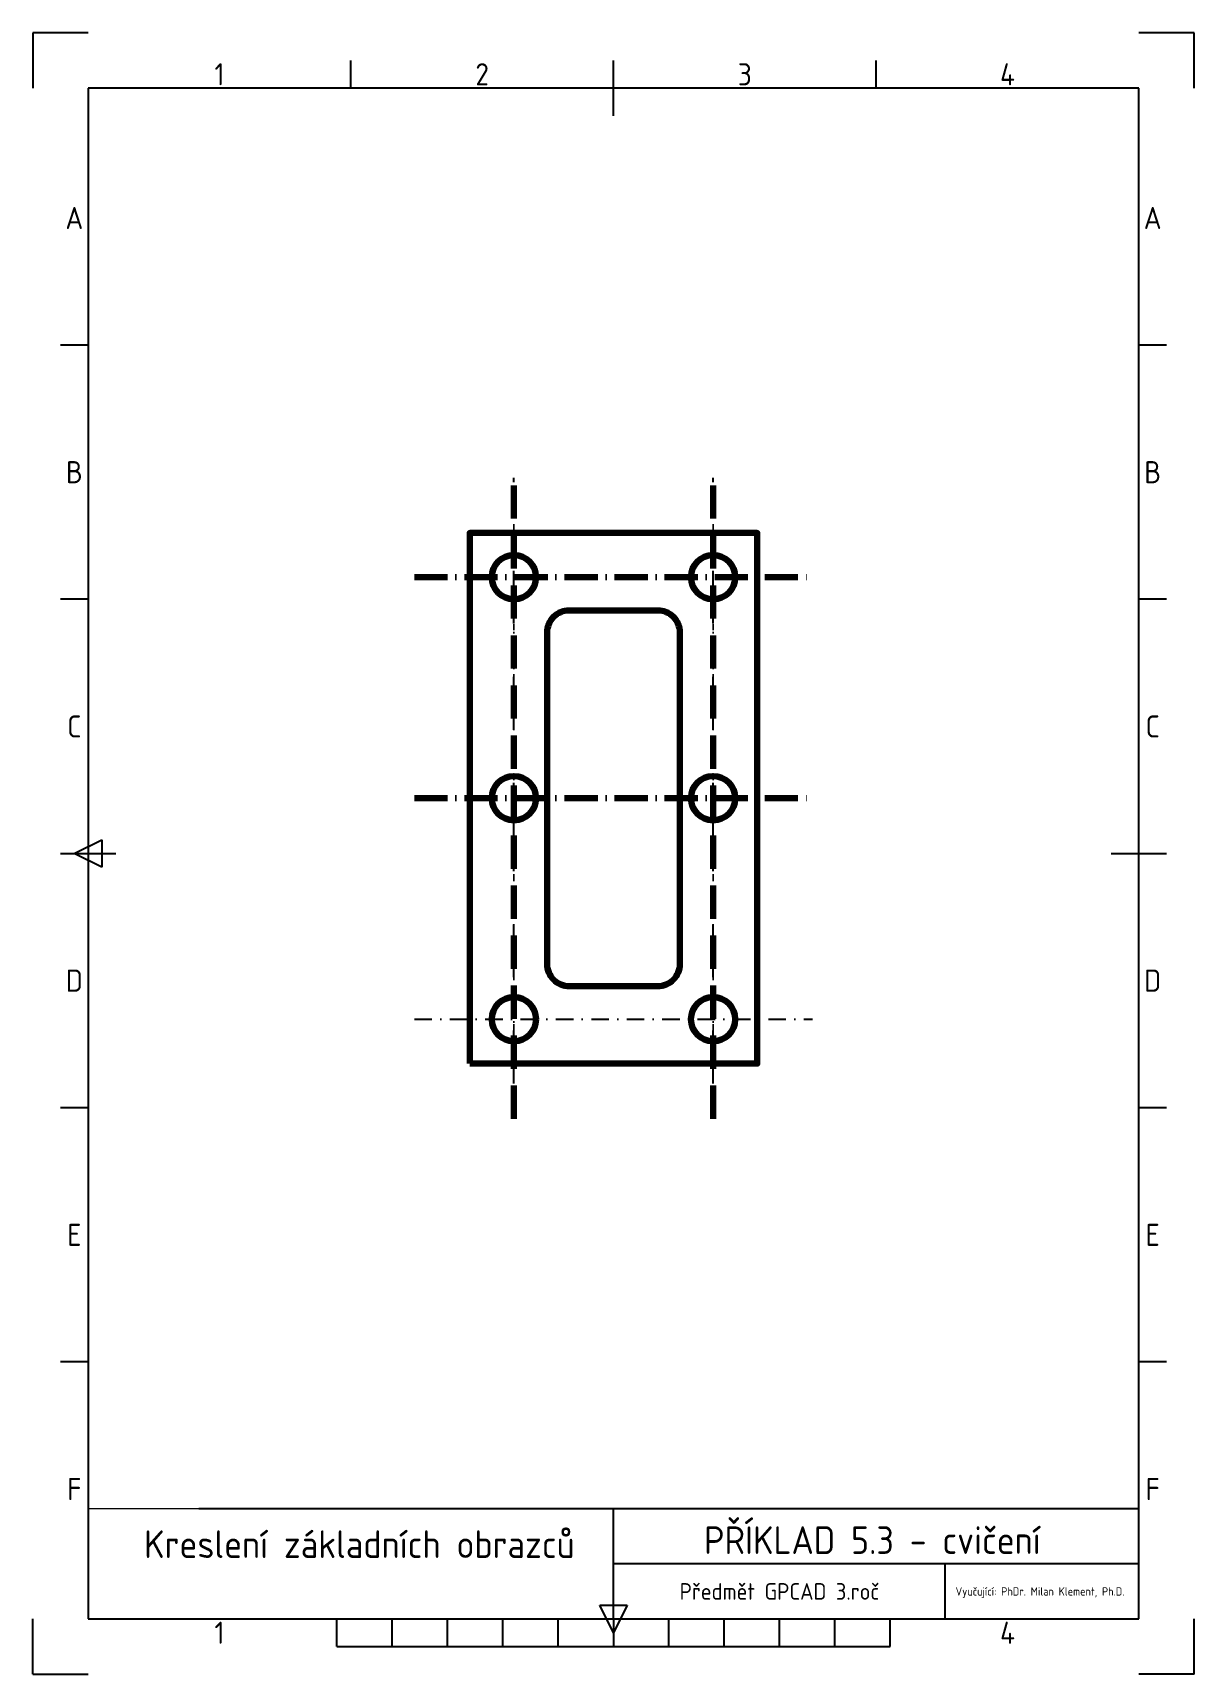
# Paper-space layout 'Výkres' of a CAD drawing. Header units: millimetres. Extents: x 0 to 210, y 0 to 297.
# The model-space entities are those that its viewports show. They can reach past a viewport. Long polylines and large blocks are cut down to what shows.
import ezdxf
from ezdxf.enums import TextEntityAlignment as Align

# ---------------------------------------------------------------- set-up
doc = ezdxf.new("R2010")
doc.units = ezdxf.units.MM
doc.linetypes.add('ACAD_ISO10W100', pattern=[18, 12, -3, 0, -3])
doc.linetypes.add('ČERCHOVANÁ2', pattern=[12.7, 6.35, -3.175, 0, -3.175])
for name, color, linetype in [('1-Osy', 10, 'ČERCHOVANÁ2'), ('3-Koty', 50, 'Continuous'), ('5-Ramecek', 94, 'Continuous')]:
    doc.layers.add(name, color=color, linetype=linetype)
doc.layers.add('2-Obrysy', color=170, linetype='Continuous', lineweight=100)
doc.styles.add('ISO Proportional', font='isocp')

msp = doc.modelspace()

# ---------------------------------------------------------------- linework, layer by layer
at = {"layer": '1-Osy'}
for p, q in [((104, 95), (104, 153)), ((122, 95), (122, 153)), ((95, 104), (131, 104))]:
    msp.add_line(p, q, dxfattribs=at)
at = {"layer": '2-Obrysy', "linetype": 'ACAD_ISO10W100'}
for p, q in [((104, 95), (104, 153)), ((122, 95), (122, 153)), ((95, 144), (131, 144)), ((95, 124), (131, 124))]:
    msp.add_line(p, q, dxfattribs=at)
at = {"layer": '2-Obrysy'}
msp.add_lwpolyline([(100, 100), (126, 100), (126, 148), (100, 148)], close=True, dxfattribs=at)
msp.add_lwpolyline([(100, 100), (126, 100), (126, 148), (100, 148)], close=True, dxfattribs=at)
msp.add_lwpolyline([(107, 109, 0.414214), (109, 107), (117, 107, 0.414214), (119, 109), (119, 139, 0.414214), (117, 141), (109, 141, 0.414214), (107, 139)], format="xyb", close=True, dxfattribs=at)
for centre in [(104, 144), (122, 144), (104, 124), (122, 124), (104, 104), (104, 104), (122, 104), (122, 104)]:
    msp.add_circle(centre, 2, dxfattribs=at)

psp = doc.layouts.new('Výkres')

# ---------------------------------------------------------------- linework, layer by layer
at = {"layer": '3-Koty'}
for p, q in [((0, 297), (0, 287)), ((10, 297), (0, 297)), ((210, 297), (200, 297)), ((210, 287), (210, 297)), ((0, 0), (0, 10)), ((210, 0), (210, 10)), ((0, 0), (10, 0)), ((210, 0), (200, 0))]:
    psp.add_line(p, q, dxfattribs=at)
at = {"layer": '5-Ramecek'}
for p, q in [((57.5, 287), (57.5, 292)), ((105, 282), (105, 292)), ((152.5, 287), (152.5, 292)), ((10, 287), (10, 10)), ((200, 287), (10, 287)), ((200, 10), (200, 287)), ((10, 240.5), (5, 240.5)), ((205, 240.5), (200, 240.5)), ((10, 194.5), (5, 194.5)), ((205, 194.5), (200, 194.5)), ((5, 148.5), (15, 148.5)), ((7.5, 148.5), (12.5, 151)), ((12.5, 146), (7.5, 148.5)), ((12.5, 151), (12.5, 146)), ((195, 148.5), (205, 148.5)), ((10, 102.5), (5, 102.5)), ((205, 102.5), (200, 102.5)), ((10, 56.5), (5, 56.5)), ((205, 56.5), (200, 56.5)), ((30, 30), (200, 30)), ((105, 10), (105, 30)), ((105, 20), (200, 20)), ((165, 10), (165, 20)), ((105, 10), (105, 15)), ((105, 7.5), (102.5, 12.5)), ((102.5, 12.5), (107.5, 12.5)), ((107.5, 12.5), (105, 7.5)), ((10, 10), (200, 10)), ((55, 5), (55, 10)), ((65, 5), (65, 10)), ((75, 5), (75, 10)), ((85, 5), (85, 10)), ((95, 5), (95, 10)), ((105, 10), (105, 5)), ((115, 5), (115, 10)), ((125, 5), (125, 10)), ((135, 5), (135, 10)), ((145, 5), (145, 10)), ((155, 5), (155, 10)), ((55, 5), (155, 5))]:
    psp.add_line(p, q, dxfattribs=at)

# ---------------------------------------------------------------- texts
at = {"layer": '5-Ramecek', "style": 'ISO Proportional'}
for s, p in [('1', (33.75, 289.5)), ('2', (81.25, 289.5)), ('3', (128.75, 289.5)), ('4', (176.25, 289.5)), ('A', (7.5, 263.5)), ('A', (202.5, 263.5)), ('B', (7.5, 217.5)), ('B', (202.5, 217.5)), ('C', (7.5, 171.5)), ('C', (202.5, 171.5)), ('D', (7.5, 125.5)), ('D', (202.5, 125.5)), ('E', (7.5, 79.5)), ('E', (202.5, 79.5)), ('F', (7.5, 33.5)), ('F', (202.5, 33.5)), ('1', (33.75, 7.5)), ('4', (176.25, 7.5))]:
    psp.add_text(s, height=4, dxfattribs=at).set_placement(p, align=Align.MIDDLE)
at = {"layer": '5-Ramecek', "style": 'ISO Proportional', "flags": 8}
for tag, text, height, p in [('PŘÍKLAD 5.3 - cvičení', 'XXX', 5, (151.81, 25.08)), ('Kreslení základních obrazců', 'XXX', 5, (59.04, 23.79)), ('Předmět GPCAD 3.roč', 'X', 3, (135, 15))]:
    psp.add_attdef(tag, text=text, height=height, dxfattribs=at).set_placement(p, align=Align.MIDDLE)
psp.add_attdef('Vyučující: PhDr. Milan Klement, Ph.D.', text='0', height=1.5, dxfattribs=at).set_placement((166.85, 14.97), align=Align.MIDDLE_LEFT)

# ---------------------------------------------------------------- viewports
at = {"layer": '1-Osy'}
psp.add_viewport(center=(105, 158.5), size=(190, 257), view_center_point=(113, 124), view_height=128.5, dxfattribs=at)

doc.saveas('drawing.dxf')
